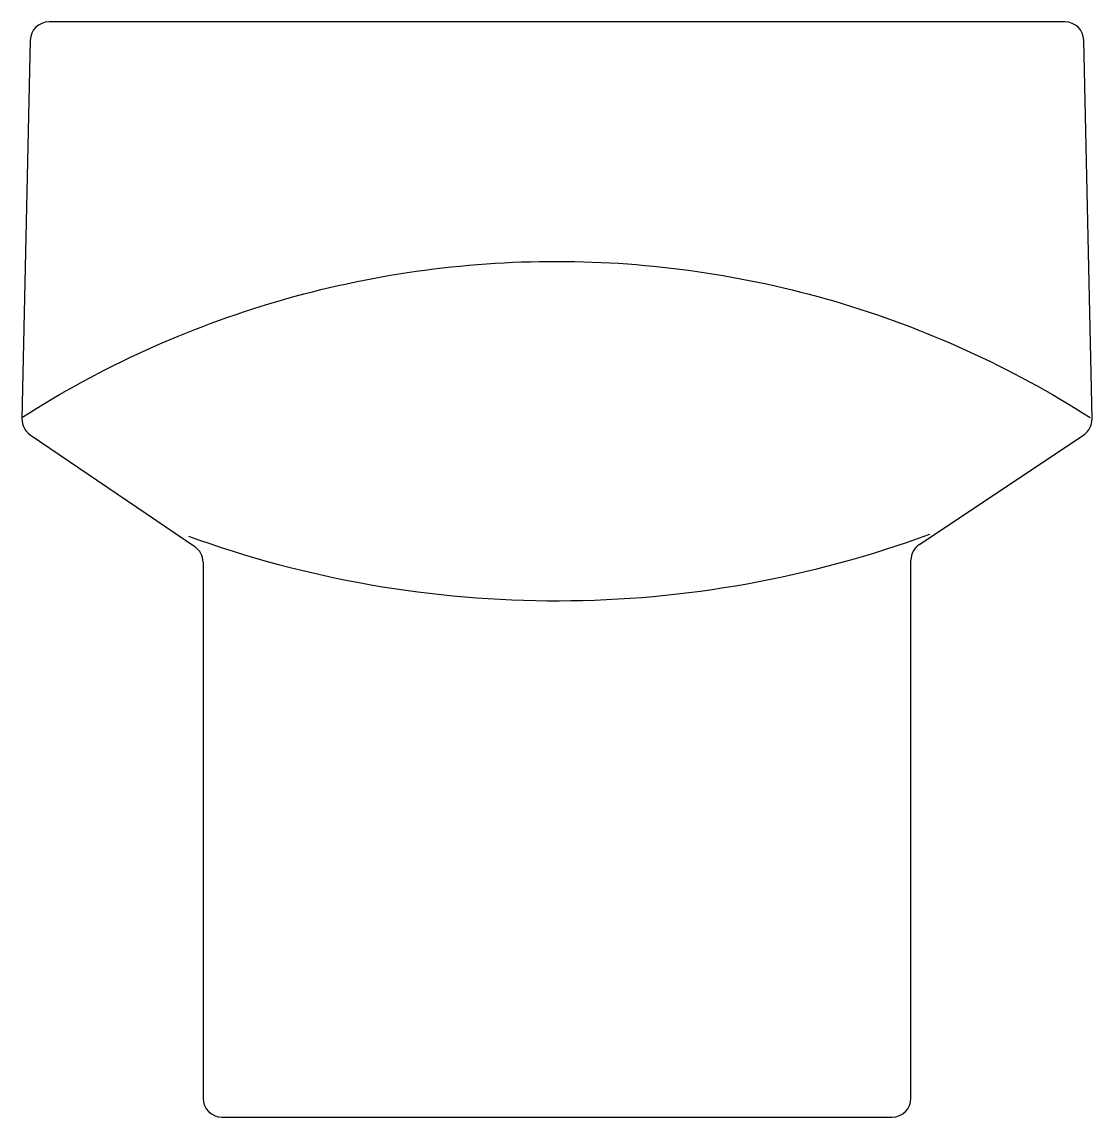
# Model space of a CAD drawing. Header units: millimetres. Extents: x -2977.2 to -2976.828, y 2969.603 to 2969.983.
import ezdxf

# ---------------------------------------------------------------- set-up
doc = ezdxf.new("R2010")
doc.units = ezdxf.units.MM
doc.header["$LTSCALE"] = 10
doc.layers.add('banheiro_louças', color=2, linetype='Continuous')

msp = doc.modelspace()

# ---------------------------------------------------------------- linework, layer by layer
at = {"layer": 'banheiro_louças'}
for p, q in [((-2977.013854289989, 2969.983249550789), (-2977.190091737808, 2969.983249550789)), ((-2976.837616842171, 2969.983249550789), (-2977.013854289989, 2969.983249550789)), ((-2977.196616930313, 2969.976866193354), (-2977.199503126495, 2969.845544267111)), ((-2976.828205252108, 2969.845535104485), (-2976.831091649665, 2969.976866193354)), ((-2977.196646107887, 2969.840002411682), (-2977.139519565692, 2969.801185658652)), ((-2976.888141240022, 2969.801940297515), (-2976.83111004498, 2969.839961094211)), ((-2977.136660971332, 2969.795787214047), (-2977.136660971332, 2969.609797999128)), ((-2976.891047608647, 2969.609797999128), (-2976.891047608647, 2969.796509698065)), ((-2977.130134203073, 2969.60327123087), (-2976.897574376905, 2969.60327123087))]:
    msp.add_line(p, q, dxfattribs=at)
for points in [[(-2977.199509096489, 2969.845995024582, -0.07136922785074734), (-2977.110568232833, 2969.886402609376, -0.07136922785074813), (-2977.013854289989, 2969.900174442821, -0.07110535307624831), (-2976.917516059358, 2969.886301240591, -0.07110535307624982), (-2976.828921875732, 2969.845995024582)], [(-2977.141717717034, 2969.80481866672, 0.04379453697610192), (-2977.078407433878, 2969.787979409053, 0.04379453697609853), (-2977.013131897746, 2969.782424507182, 0.04383726721609082), (-2976.947823670503, 2969.788335078925, 0.04383726721609212), (-2976.884546078458, 2969.805541058963)]]:
    msp.add_lwpolyline(points, format="xyb", dxfattribs=at)
for centre, start, end in [((-2977.190091737808, 2969.97672278253), 90, 178.7409547933543), ((-2976.837616842171, 2969.97672278253), 1.259045206645704, 90), ((-2977.192977933989, 2969.845400856287), 178.7409547933543, 235.8043945978432), ((-2976.834730444613, 2969.845391693661), 303.6900675256184, 1.259045206645704), ((-2977.14318773959, 2969.795787214047), 0, 55.80439459784316), ((-2976.884520840388, 2969.796509698065), 123.6900675256185, 180), ((-2977.130134203073, 2969.609797999128), 180, 270), ((-2976.897574376905, 2969.609797999128), 270, 0)]:
    msp.add_arc(centre, 0.006526768258560303, start, end, dxfattribs=at)

doc.saveas('drawing.dxf')
